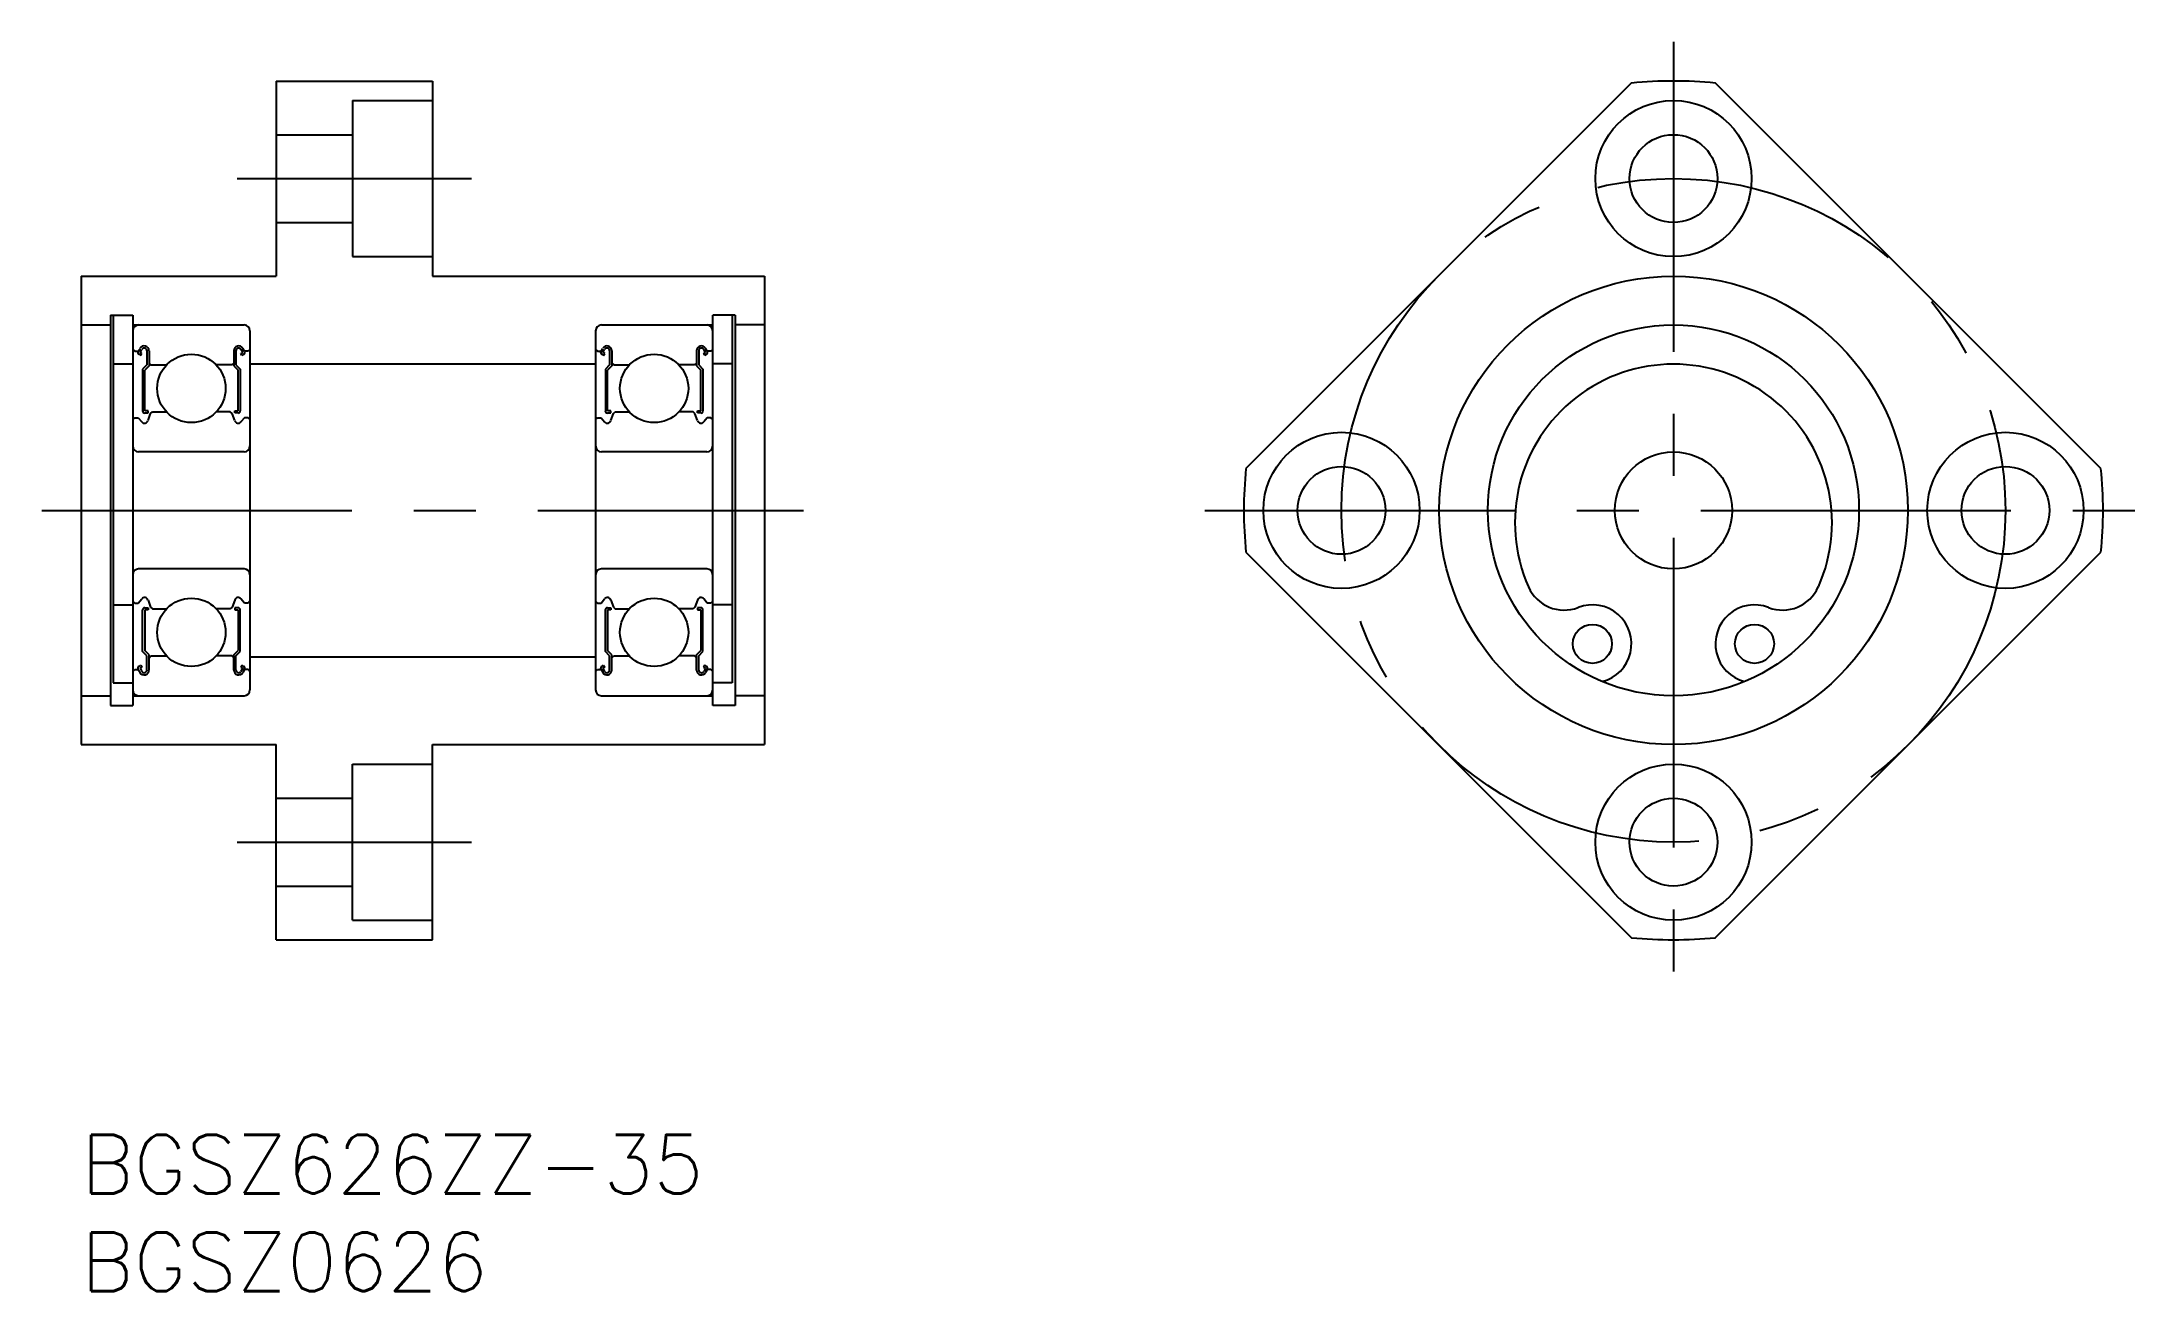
# Model space of a CAD drawing. Extents: x -2 to 106, y -8 to 56.
import ezdxf

# ---------------------------------------------------------------- set-up
doc = ezdxf.new("R2010")
doc.units = 0
doc.header["$LTSCALE"] = 0.5
doc.linetypes.add('CENTER', pattern=[50.8, 31.75, -6.35, 6.35, -6.35])
for name, color, linetype in [('MSM_CENTER', 1, 'CENTER'), ('MSM_CONTINUOUS', 7, 'CONTINUOUS'), ('MSM_PART_NUMBER', 7, 'CONTINUOUS')]:
    doc.layers.add(name, color=color, linetype=linetype)
doc.styles.get("Standard").update_dxf_attribs({"font": 'txt.shx', "height": 3, "bigfont": 'bigfont.shx'})

# ---------------------------------------------------------------- blocks, each defined once
blk = doc.blocks.new('*U6')
at = {"layer": 'MSM_PART_NUMBER'}
blk.add_text('BGSZ626ZZ-35', height=3, dxfattribs=at).set_placement((0, -3))
blk = doc.blocks.new('*U7')
at = {"layer": 'MSM_PART_NUMBER'}
blk.add_text('BGSZ0626', height=3, dxfattribs=at).set_placement((0, -8))

msp = doc.modelspace()

# ---------------------------------------------------------------- linework, layer by layer
at = {"layer": 'MSM_CENTER'}
for p, q in [((81.55, 56), (81.55, 8)), ((8, 49), (20, 49)), ((-2, 32), (37, 32)), ((57.55, 32), (105.55, 32)), ((8, 15), (20, 15))]:
    msp.add_line(p, q, dxfattribs=at)
msp.add_circle((81.55, 32), 17, dxfattribs=at)
at = {"layer": 'MSM_CONTINUOUS'}
for p, q in [((10, 54), (10, 44)), ((10, 54), (18, 54)), ((18, 54), (18, 44)), ((13.9, 53), (13.9, 45)), ((13.9, 53), (18, 53)), ((10, 51.25), (13.9, 51.25)), ((10, 46.75), (13.9, 46.75)), ((13.9, 45), (18, 45)), ((0, 44), (0, 20)), ((0, 44), (10, 44)), ((18, 44), (35, 44)), ((35, 44), (35, 20)), ((1.5, 42, 0.5), (2.65, 42, 0.5)), ((1.5, 42), (1.5, 22)), ((1.65, 42), (1.65, 23.16)), ((2.65, 42), (2.65, 22)), ((2.65, 42), (2.65, 22)), ((32.35, 22), (32.35, 42)), ((33.5, 42, 0.5), (32.35, 42, 0.5)), ((33.35, 42), (33.35, 23.16)), ((33.5, 42), (33.5, 22)), ((0, 41.5, 0.5), (1.5, 41.5, 0.5)), ((2.65, 41.5), (8.35, 41.5)), ((8.65, 41.2), (8.65, 22.8)), ((26.35, 41.2), (26.35, 22.8)), ((26.65, 41.5), (32.35, 41.5)), ((35, 41.5, 0.5), (33.5, 41.5, 0.5)), ((2.65, 40.25), (2.75, 40.15)), ((2.75, 40.15), (2.93, 40.15)), ((2.93, 40.15), (3.02, 40.3)), ((2.97, 40), (3.06, 39.94)), ((3.02, 40.09), (3.11, 40.25)), ((3.12, 40.04), (3.02, 40.09)), ((3.06, 39.94), (3.12, 40.04)), ((3.37, 40.18), (3.37, 39.45)), ((3.48, 40.18), (3.48, 39.4)), ((7.82, 40.18), (7.82, 39.4)), ((7.93, 40.18), (7.93, 39.45)), ((8.18, 40.04), (8.28, 40.09)), ((8.24, 39.94), (8.18, 40.04)), ((8.28, 40.09), (8.19, 40.25)), ((8.33, 40), (8.24, 39.94)), ((8.37, 40.15), (8.28, 40.3)), ((8.55, 40.15), (8.37, 40.15)), ((8.65, 40.25), (8.55, 40.15)), ((26.35, 40.25), (26.45, 40.15)), ((26.45, 40.15), (26.63, 40.15)), ((26.63, 40.15), (26.72, 40.3)), ((26.67, 40), (26.76, 39.94)), ((26.72, 40.09), (26.81, 40.25)), ((26.82, 40.04), (26.72, 40.09)), ((26.76, 39.94), (26.82, 40.04)), ((27.07, 40.18), (27.07, 39.45)), ((27.18, 40.18), (27.18, 39.4)), ((31.52, 40.18), (31.52, 39.4)), ((31.63, 40.18), (31.63, 39.45)), ((31.88, 40.04), (31.98, 40.09)), ((31.94, 39.94), (31.88, 40.04)), ((31.98, 40.09), (31.89, 40.25)), ((32.03, 40), (31.94, 39.94)), ((32.07, 40.15), (31.98, 40.3)), ((32.25, 40.15), (32.07, 40.15)), ((32.35, 40.25), (32.25, 40.15)), ((1.65, 39.5, 0.5), (2.65, 39.5, 0.5)), ((3.37, 39.45), (3.15, 39.23)), ((3.15, 39.23), (3.15, 37.1)), ((3.48, 39.4), (3.26, 39.18)), ((3.26, 37.1), (3.26, 39.18)), ((3.48, 39.55), (3.58, 39.45)), ((3.58, 39.45), (4.38, 39.45)), ((7.72, 39.45), (6.92, 39.45)), ((7.82, 39.55), (7.72, 39.45)), ((7.82, 39.4), (8.04, 39.18)), ((7.93, 39.45), (8.15, 39.23)), ((8.04, 37.1), (8.04, 39.18)), ((8.15, 39.23), (8.15, 37.1)), ((8.65, 39.5), (26.35, 39.5)), ((27.07, 39.45), (26.85, 39.23)), ((26.85, 39.23), (26.85, 37.1)), ((27.18, 39.4), (26.96, 39.18)), ((26.96, 37.1), (26.96, 39.18)), ((27.18, 39.55), (27.28, 39.45)), ((27.28, 39.45), (28.08, 39.45)), ((31.42, 39.45), (30.62, 39.45)), ((31.52, 39.55), (31.42, 39.45)), ((31.52, 39.4), (31.74, 39.18)), ((31.63, 39.45), (31.85, 39.23)), ((31.74, 37.1), (31.74, 39.18)), ((31.85, 39.23), (31.85, 37.1)), ((33.35, 39.5, 0.5), (32.35, 39.5, 0.5)), ((2.65, 36.65), (2.75, 36.75)), ((2.75, 36.75), (2.93, 36.75)), ((2.93, 36.75), (3.11, 36.53)), ((3.43, 37.1), (3.26, 37.1)), ((3.26, 36.99), (3.43, 36.99)), ((3.43, 36.99), (3.43, 37.1)), ((3.43, 36.6), (3.56, 36.96)), ((3.56, 36.96), (3.66, 37.05)), ((3.66, 37.05), (4.38, 37.05)), ((7.64, 37.05), (6.92, 37.05)), ((7.74, 36.96), (7.64, 37.05)), ((7.87, 36.6), (7.74, 36.96)), ((7.87, 36.99), (7.87, 37.1)), ((7.87, 37.1), (8.04, 37.1)), ((8.04, 36.99), (7.87, 36.99)), ((8.37, 36.75), (8.19, 36.53)), ((8.55, 36.75), (8.37, 36.75)), ((8.65, 36.65), (8.55, 36.75)), ((26.35, 36.65), (26.45, 36.75)), ((26.45, 36.75), (26.63, 36.75)), ((26.63, 36.75), (26.81, 36.53)), ((27.13, 37.1), (26.96, 37.1)), ((26.96, 36.99), (27.13, 36.99)), ((27.13, 36.99), (27.13, 37.1)), ((27.13, 36.6), (27.26, 36.96)), ((27.26, 36.96), (27.36, 37.05)), ((27.36, 37.05), (28.08, 37.05)), ((31.34, 37.05), (30.62, 37.05)), ((31.44, 36.96), (31.34, 37.05)), ((31.57, 36.6), (31.44, 36.96)), ((31.57, 37.1), (31.74, 37.1)), ((31.57, 36.99), (31.57, 37.1)), ((31.74, 36.99), (31.57, 36.99)), ((32.07, 36.75), (31.89, 36.53)), ((32.25, 36.75), (32.07, 36.75)), ((32.35, 36.65), (32.25, 36.75)), ((8.35, 35), (2.95, 35)), ((32.05, 35), (26.65, 35)), ((8.35, 29), (2.95, 29)), ((32.05, 29), (26.65, 29)), ((1.65, 27.16, 0.5), (2.65, 27.16, 0.5)), ((2.65, 27.35), (2.75, 27.25)), ((2.75, 27.25), (2.93, 27.25)), ((2.93, 27.25), (3.11, 27.47)), ((3.15, 24.77), (3.15, 26.9)), ((3.26, 27.01), (3.43, 27.01)), ((3.43, 26.9), (3.26, 26.9)), ((3.26, 26.9), (3.26, 24.82)), ((3.43, 27.4), (3.56, 27.04)), ((3.43, 27.01), (3.43, 26.9)), ((3.56, 27.04), (3.66, 26.95)), ((3.66, 26.95), (4.38, 26.95)), ((7.64, 26.95), (6.92, 26.95)), ((7.74, 27.04), (7.64, 26.95)), ((7.87, 27.4), (7.74, 27.04)), ((7.87, 27.01), (7.87, 26.9)), ((8.04, 27.01), (7.87, 27.01)), ((7.87, 26.9), (8.04, 26.9)), ((8.04, 26.9), (8.04, 24.82)), ((8.15, 24.77), (8.15, 26.9)), ((8.37, 27.25), (8.19, 27.47)), ((8.55, 27.25), (8.37, 27.25)), ((8.65, 27.35), (8.55, 27.25)), ((26.35, 27.35), (26.45, 27.25)), ((26.45, 27.25), (26.63, 27.25)), ((26.63, 27.25), (26.81, 27.47)), ((26.85, 24.77), (26.85, 26.9)), ((26.96, 27.01), (27.13, 27.01)), ((27.13, 26.9), (26.96, 26.9)), ((26.96, 26.9), (26.96, 24.82)), ((27.13, 27.4), (27.26, 27.04)), ((27.13, 27.01), (27.13, 26.9)), ((27.26, 27.04), (27.36, 26.95)), ((27.36, 26.95), (28.08, 26.95)), ((31.34, 26.95), (30.62, 26.95)), ((31.44, 27.04), (31.34, 26.95)), ((31.57, 27.4), (31.44, 27.04)), ((31.74, 27.01), (31.57, 27.01)), ((31.57, 27.01), (31.57, 26.9)), ((31.57, 26.9), (31.74, 26.9)), ((31.74, 26.9), (31.74, 24.82)), ((31.85, 24.77), (31.85, 26.9)), ((32.07, 27.25), (31.89, 27.47)), ((32.25, 27.25), (32.07, 27.25)), ((32.35, 27.35), (32.25, 27.25)), ((33.35, 27.16, 0.5), (32.35, 27.16, 0.5)), ((3.37, 24.55), (3.15, 24.77)), ((3.48, 24.6), (3.26, 24.82)), ((7.82, 24.6), (8.04, 24.82)), ((7.93, 24.55), (8.15, 24.77)), ((27.07, 24.55), (26.85, 24.77)), ((27.18, 24.6), (26.96, 24.82)), ((31.52, 24.6), (31.74, 24.82)), ((31.63, 24.55), (31.85, 24.77)), ((2.65, 23.75), (2.75, 23.85)), ((2.75, 23.85), (2.93, 23.85)), ((2.93, 23.85), (3.02, 23.7)), ((2.97, 24), (3.06, 24.06)), ((3.12, 23.96), (3.02, 23.91)), ((3.02, 23.91), (3.11, 23.75)), ((3.06, 24.06), (3.12, 23.96)), ((3.37, 23.82), (3.37, 24.55)), ((3.48, 23.82), (3.48, 24.6)), ((3.48, 24.45), (3.58, 24.55)), ((3.58, 24.55), (4.38, 24.55)), ((7.72, 24.55), (6.92, 24.55)), ((7.82, 24.45), (7.72, 24.55)), ((7.82, 23.82), (7.82, 24.6)), ((7.93, 23.82), (7.93, 24.55)), ((8.24, 24.06), (8.18, 23.96)), ((8.18, 23.96), (8.28, 23.91)), ((8.28, 23.91), (8.19, 23.75)), ((8.33, 24), (8.24, 24.06)), ((8.37, 23.85), (8.28, 23.7)), ((8.55, 23.85), (8.37, 23.85)), ((8.65, 23.75), (8.55, 23.85)), ((8.65, 24.5), (26.35, 24.5)), ((26.35, 23.75), (26.45, 23.85)), ((26.45, 23.85), (26.63, 23.85)), ((26.63, 23.85), (26.72, 23.7)), ((26.67, 24), (26.76, 24.06)), ((26.82, 23.96), (26.72, 23.91)), ((26.72, 23.91), (26.81, 23.75)), ((26.76, 24.06), (26.82, 23.96)), ((27.07, 23.82), (27.07, 24.55)), ((27.18, 23.82), (27.18, 24.6)), ((27.18, 24.45), (27.28, 24.55)), ((27.28, 24.55), (28.08, 24.55)), ((31.42, 24.55), (30.62, 24.55)), ((31.52, 24.45), (31.42, 24.55)), ((31.52, 23.82), (31.52, 24.6)), ((31.63, 23.82), (31.63, 24.55)), ((31.94, 24.06), (31.88, 23.96)), ((31.88, 23.96), (31.98, 23.91)), ((31.98, 23.91), (31.89, 23.75)), ((32.03, 24), (31.94, 24.06)), ((32.07, 23.85), (31.98, 23.7)), ((32.25, 23.85), (32.07, 23.85)), ((32.35, 23.75), (32.25, 23.85)), ((1.65, 23.16, 0.5), (2.65, 23.16, 0.5)), ((33.35, 23.16, 0.5), (32.35, 23.16, 0.5)), ((0, 22.5, 0.5), (1.5, 22.5, 0.5)), ((1.5, 22, 0.5), (2.65, 22, 0.5)), ((2.65, 22.5), (8.35, 22.5)), ((26.65, 22.5), (32.35, 22.5)), ((33.5, 22, 0.5), (32.35, 22, 0.5)), ((35, 22.5, 0.5), (33.5, 22.5, 0.5)), ((0, 20), (10, 20)), ((10, 10), (10, 20)), ((18, 20), (35, 20)), ((18, 10), (18, 20)), ((13.9, 19), (18, 19)), ((13.9, 11), (13.9, 19)), ((10, 17.25), (13.9, 17.25)), ((10, 12.75), (13.9, 12.75)), ((13.9, 11), (18, 11)), ((10, 10), (18, 10))]:
    msp.add_line(p, q, dxfattribs=at)
for points in [[(79.4, 53.9), (59.65, 34.15)], [(103.44, 34.15), (83.69, 53.9)], [(59.65, 29.85), (79.4, 10.1)], [(83.69, 10.1), (103.44, 29.85)]]:
    msp.add_lwpolyline(points, dxfattribs=at)
for centre, radius in [((81.55, 49), 4), ((81.55, 49), 2.25), ((81.55, 32), 12), ((81.55, 32), 9.5), ((5.65, 38.25), 1.75), ((29.35, 38.25), 1.75), ((64.55, 32), 4), ((98.55, 32), 4), ((81.55, 32), 3), ((64.55, 32), 2.25), ((98.55, 32), 2.25), ((5.65, 25.75), 1.75), ((29.35, 25.75), 1.75), ((77.4, 25.16), 1), ((85.7, 25.16), 1), ((81.55, 15), 4), ((81.55, 15), 2.25)]:
    msp.add_circle(centre, radius, dxfattribs=at)
for centre, radius, start, end in [((81.55, 32), 22, 84.4006, 95.5994), ((2.95, 41.2), 0.3, 90, 180), ((8.35, 41.2), 0.3, 0, 90), ((26.65, 41.2), 0.3, 90, 180), ((32.05, 41.2), 0.3, 0, 90), ((3.02, 40.09), 0.111, 149.9871, 240.009), ((3.23, 40.18), 0.249, 0, 150.0012), ((3.23, 40.18), 0.138, 0, 150.0026), ((8.07, 40.18), 0.249, 29.9988, 180), ((8.07, 40.18), 0.138, 29.9974, 180), ((8.28, 40.09), 0.111, 299.991, 30.0129), ((26.72, 40.09), 0.111, 149.9871, 240.009), ((26.93, 40.18), 0.249, 0, 150.0012), ((26.93, 40.18), 0.138, 0, 150.0026), ((31.77, 40.18), 0.249, 29.9988, 180), ((31.77, 40.18), 0.138, 29.9974, 180), ((31.98, 40.09), 0.111, 299.991, 30.0129), ((81.55, 31.37), 8.12, 336.0572, 203.9428), ((3.25, 36.65), 0.186, 220.0002, 343.1527), ((3.26, 37.1), 0.111, 180.0001, 270), ((8.05, 36.65), 0.186, 196.8473, 319.9998), ((8.04, 37.1), 0.111, 270, 359.9999), ((26.95, 36.65), 0.186, 220.0002, 343.1527), ((26.96, 37.1), 0.111, 180.0001, 270), ((31.75, 36.65), 0.186, 196.8473, 319.9998), ((31.74, 37.1), 0.111, 270, 359.9999), ((2.95, 35.3), 0.3, 180, 270), ((8.35, 35.3), 0.3, 270, 0), ((26.65, 35.3), 0.3, 180, 270), ((32.05, 35.3), 0.3, 270, 0), ((81.55, 32), 22, 174.4006, 185.5994), ((81.55, 32), 22, 354.4006, 5.5994), ((2.95, 28.7), 0.3, 90, 180), ((8.35, 28.7), 0.3, 0, 90), ((26.65, 28.7), 0.3, 90, 180), ((32.05, 28.7), 0.3, 0, 90), ((75.95, 28.89), 2, 203.9428, 291.2223), ((87.14, 28.89), 2, 248.7777, 336.0572), ((3.25, 27.35), 0.186, 16.8473, 139.9998), ((3.26, 26.9), 0.111, 90, 179.9999), ((8.05, 27.35), 0.186, 40.0002, 163.1527), ((8.04, 26.9), 0.111, 0.0001, 90), ((26.95, 27.35), 0.186, 16.8473, 139.9998), ((26.96, 26.9), 0.111, 90, 179.9999), ((31.75, 27.35), 0.186, 40.0002, 163.1527), ((31.74, 26.9), 0.111, 0.0001, 90), ((77.4, 25.16), 2, 284.6994, 111.2223), ((85.7, 25.16), 2, 68.7777, 255.3006), ((3.02, 23.91), 0.111, 119.991, 210.0129), ((3.23, 23.82), 0.249, 209.9988, 0), ((3.23, 23.82), 0.138, 209.9974, 0), ((8.07, 23.82), 0.249, 180, 330.0012), ((8.07, 23.82), 0.138, 180, 330.0026), ((8.28, 23.91), 0.111, 329.9871, 60.009), ((26.72, 23.91), 0.111, 119.991, 210.0129), ((26.93, 23.82), 0.249, 209.9988, 0), ((26.93, 23.82), 0.138, 209.9974, 0), ((31.77, 23.82), 0.249, 180, 330.0012), ((31.77, 23.82), 0.138, 180, 330.0026), ((31.98, 23.91), 0.111, 329.9871, 60.009), ((2.95, 22.8), 0.3, 180, 270), ((8.35, 22.8), 0.3, 270, 0), ((26.65, 22.8), 0.3, 180, 270), ((32.05, 22.8), 0.3, 270, 0), ((81.55, 32), 22, 264.4006, 275.5994)]:
    msp.add_arc(centre, radius, start, end, dxfattribs=at)

# ---------------------------------------------------------------- block references
for name in ['*U6', '*U7']:
    msp.add_blockref(name, (0, 0), dxfattribs=at)

doc.saveas('drawing.dxf')
